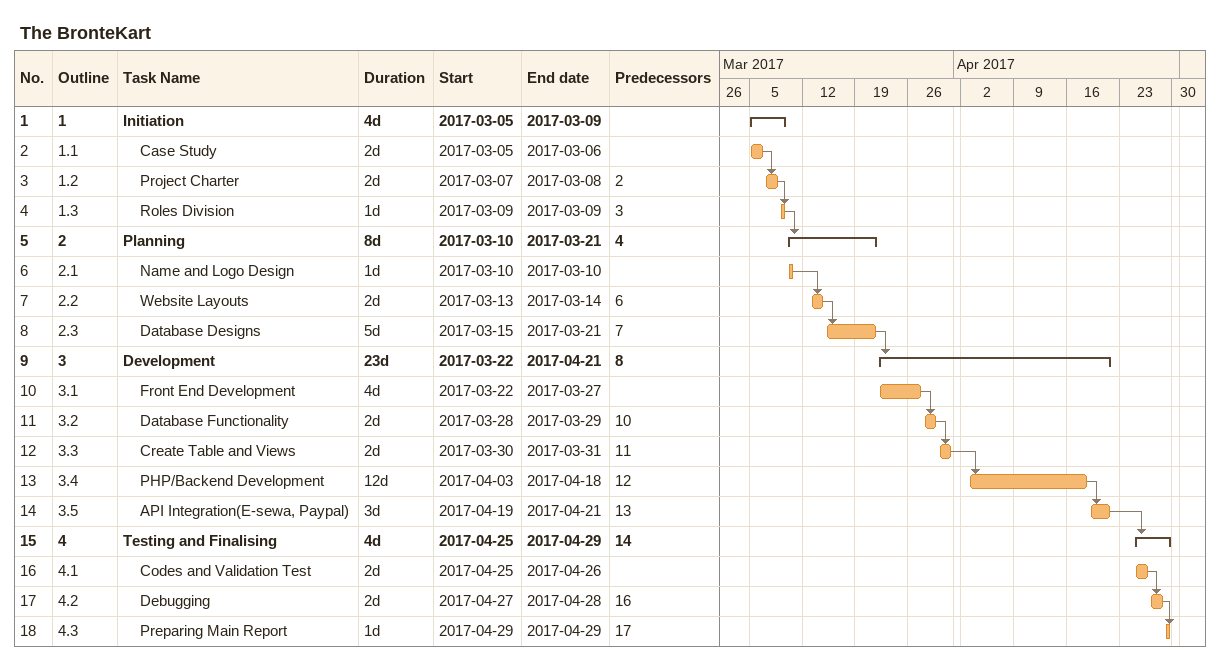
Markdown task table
The BronteKart

| ID | WBS | Task | Duration | Start | Finish | Predecessors |
|---|---|---|---|---|---|---|
| 1 | 1 | **Initiation** | 4d | 2017-03-05 | 2017-03-09 |  |
| 2 | 1.1 | Case Study | 2d | 2017-03-05 | 2017-03-06 |  |
| 3 | 1.2 | Project Charter | 2d | 2017-03-07 | 2017-03-08 | 2 |
| 4 | 1.3 | Roles Division | 1d | 2017-03-09 | 2017-03-09 | 3 |
| 5 | 2 | **Planning** | 8d | 2017-03-10 | 2017-03-21 | 4 |
| 6 | 2.1 | Name and Logo Design | 1d | 2017-03-10 | 2017-03-10 |  |
| 7 | 2.2 | Website Layouts | 2d | 2017-03-13 | 2017-03-14 | 6 |
| 8 | 2.3 | Database Designs | 5d | 2017-03-15 | 2017-03-21 | 7 |
| 9 | 3 | **Development** | 23d | 2017-03-22 | 2017-04-21 | 8 |
| 10 | 3.1 | Front End Development | 4d | 2017-03-22 | 2017-03-27 |  |
| 11 | 3.2 | Database Functionality | 2d | 2017-03-28 | 2017-03-29 | 10 |
| 12 | 3.3 | Create Table and Views | 2d | 2017-03-30 | 2017-03-31 | 11 |
| 13 | 3.4 | PHP/Backend Development | 12d | 2017-04-03 | 2017-04-18 | 12 |
| 14 | 3.5 | API Integration(E-sewa, Paypal) | 3d | 2017-04-19 | 2017-04-21 | 13 |
| 15 | 4 | **Testing and Finalising** | 4d | 2017-04-25 | 2017-04-29 | 14 |
| 16 | 4.1 | Codes and Validation Test | 2d | 2017-04-25 | 2017-04-26 |  |
| 17 | 4.2 | Debugging | 2d | 2017-04-27 | 2017-04-28 | 16 |
| 18 | 4.3 | Preparing Main Report | 1d | 2017-04-29 | 2017-04-29 | 17 |
